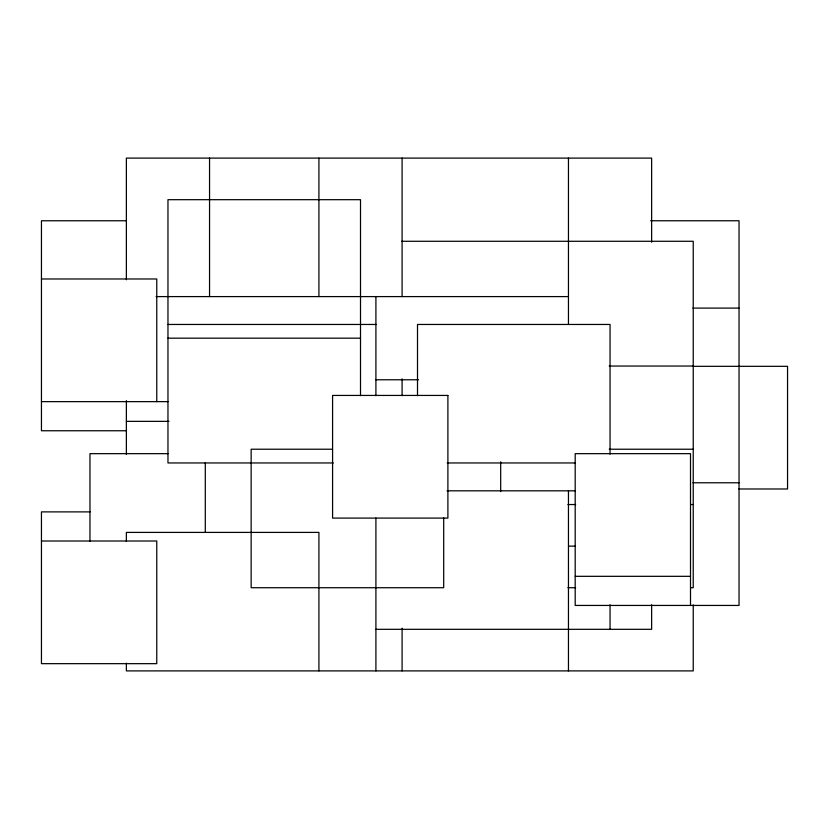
<?xml version="1.0" encoding="UTF-8"?>
<svg xmlns="http://www.w3.org/2000/svg" width="829" height="829" viewBox="0 0 829 829"><rect width="100%" height="100%" fill="white"/><g stroke="black" fill="none" stroke-linecap="round" stroke-linejoin="round"><path stroke-width="1.24" d="M126.018 220.763L41.45 220.763L41.45 430.759L126.018 430.759M650.62 220.763L739.033 220.763L739.033 605.439L575.191 605.439L575.191 453.66L690.505 453.66L690.505 605.439M401.754 241.28L693.231 241.28L693.231 587.72L690.65 587.72M41.45 278.979L156.764 278.979L156.764 401.64M156.09 296.595L568.456 296.595M692.899 308.098L739.033 308.098M167.966 324.46L376.252 324.46M167.966 338.18L360.511 338.18M609.232 366.045L693.231 366.045M692.899 366.325L787.55 366.325L787.55 488.986L738.857 488.986M375.91 379.775L418.562 379.775M41.45 401.64L168.132 401.64M126.371 421.36L169.012 421.36M332.553 449.225L251.146 449.225L251.146 587.72L443.691 587.72L443.691 517.824M609.232 449.225L693.231 449.225M168.132 453.66L89.967 453.66L89.967 541.461M333.372 462.955L167.966 462.955L167.966 199.685L360.511 199.685L360.511 395.651M447.225 462.955L575.16 462.955M692.899 482.779L739.033 482.779M446.986 490.82L575.399 490.82M567.886 504.54L575.637 504.54M690.65 504.54L693.231 504.54M90.143 511.887L41.45 511.887L41.45 663.666L156.764 663.666L156.764 541.005L41.45 541.005M568.694 546.135L575.16 546.135M575.191 576.321L690.505 576.321M567.886 587.72L575.637 587.72M375.91 629.315L651.635 629.315L651.635 604.724M693.231 604.89L693.231 670.899L126.371 670.899L126.371 663.138M651.635 242.234L651.635 158.101L126.371 158.101L126.371 279.767M610.051 454.23L610.051 324.46L417.505 324.46L417.505 395.651M610.051 604.724L610.051 629.315M568.456 158.101L568.456 324.118M568.456 490.82L568.456 670.899M500.685 461.826L500.685 491.597M402.096 158.101L402.096 296.595M402.096 378.822L402.096 395.651M402.096 628.185L402.096 670.899M375.91 296.937L375.91 395.651M375.91 518.001L375.91 670.899M318.916 158.101L318.916 296.595M318.916 670.899L318.916 532.405L126.371 532.405L126.371 541.472M209.55 158.101L209.55 296.595M205.291 462.706L205.291 532.425M126.371 400.656L126.371 454.406M447.898 395.433L332.584 395.433L332.584 518.094L447.898 518.094L447.898 395.433"/></g></svg>
